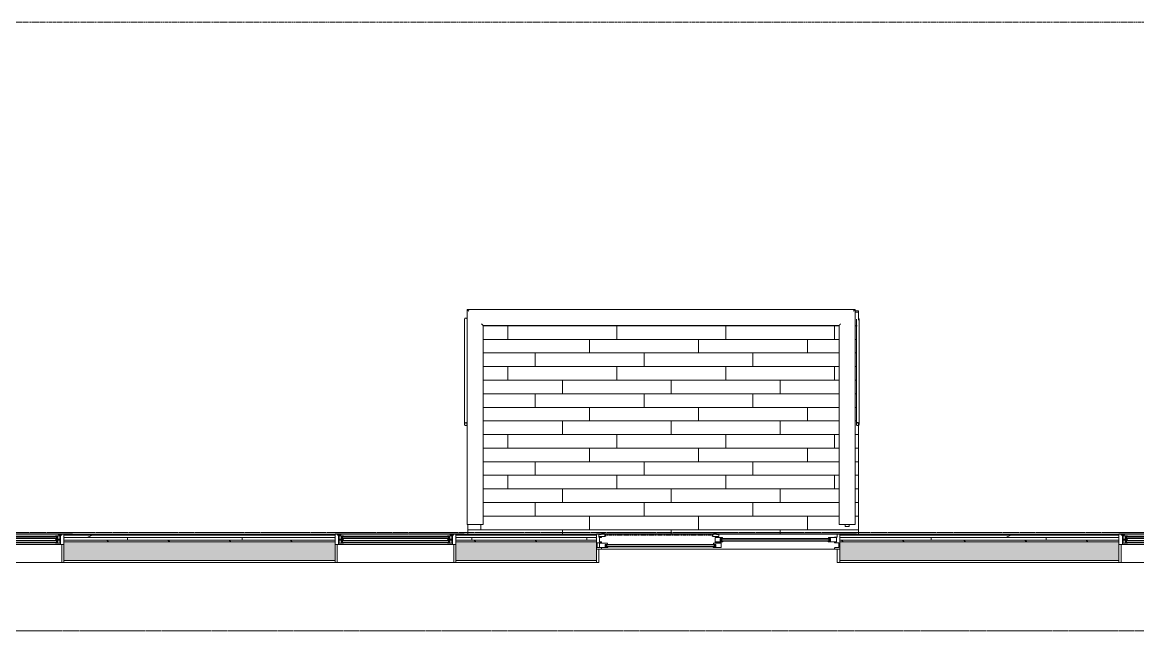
# Model space of a CAD drawing. Header units: metres. Extents: x -104 to 1975, y 9767 to 12269.
# Drawn here: x 1424.7 to 1752.5, y 12089.7 to 12268.7 of the extents above; entities that cross this region are included whole.
import ezdxf

# ---------------------------------------------------------------- set-up
doc = ezdxf.new("R2010")
doc.units = ezdxf.units.M
for name, pattern in [('Dash', [0.25, 0.125, -0.125]), ('Dash 1_16_', [0.125, 0.0625, -0.0625]), ('Double Dash 3_8_', [1, 0.375, -0.125, 0.125, -0.125, 0.125, -0.125])]:
    doc.linetypes.add(name, pattern=pattern)
for name, color, linetype, lineweight in [('0-2', 7, 'Continuous', 9), ('0-3', 10, 'Double Dash 3_8_', 15), ('A-DETL-GENF', 92, 'Continuous', 9), ('A-DETL-GENF-1', 7, 'Continuous', 9), ('A-DETL-GENF-HDLN-1', 7, 'Dash', 9), ('A-DETL-GENF-HDLN-2', 1, 'Continuous', 9), ('A-DOOR', 31, 'Continuous', 9), ('A-DOOR-1', 7, 'Continuous', 9), ('A-DOOR-FRAM-1', 7, 'Continuous', 9), ('A-FLOR-1', 7, 'Continuous', 9), ('A-FLOR-HRAL-1', 7, 'Continuous', 9), ('A-FLOR-PATT-1', 252, 'Continuous', 9), ('A-GLAZ', 151, 'Continuous', 9), ('A-GLAZ-1', 7, 'Continuous', 9), ('A-WALL-1', 7, 'Continuous', 9), ('A-WALL-PATT-1', 8, 'Continuous', 9), ('A-WALL-PATT-2', 253, 'Continuous', 9), ('C-PROP-LINE-1', 10, 'Double Dash 3_8_', 15), ('C-PROP-LINE-2', 10, 'Dash 1_16_', 15), ('S-BEAM-1', 7, 'Continuous', 9)]:
    doc.layers.add(name, color=color, linetype=linetype, lineweight=lineweight)

# ---------------------------------------------------------------- blocks, each defined once
blk = doc.blocks.new('Door-Sliding-Marvin-2_Panel_Patio_Door-Essential - MARVIN ESSENTIAL SLIDING - 6_-0_X6_-10_ - 2ND FLOOR-3344872-KEY PLAN - 2ND FLOOR')
at = {"layer": 'A-DETL-GENF'}
for p, q in [((-35.75, 4.19), (-35.06, 4.19)), ((-35.75, 0.22), (-35.75, 4.19)), ((-35.06, 4.19), (-35.06, 0.22)), ((35.06, 4.19), (35.75, 4.19)), ((35.06, 0.22), (35.06, 4.19)), ((35.75, 4.19), (35.75, 0.22)), ((-35.06, 0.22), (-35.75, 0.22)), ((-35.75, 0.19), (-34.25, 0.19)), ((-35.75, -4.28), (-35.75, 0.19)), ((-34.25, 0.19), (-34.25, -0.1)), ((35.75, 0.22), (35.06, 0.22)), ((-37.25, -3.19), (-37.25, -3.23)), ((-35.91, -3.19), (-37.25, -3.19)), ((-35.75, -3.23), (-37.25, -3.23)), ((-35.75, -3.08), (-35.91, -3.08)), ((-35.91, -3.19), (-35.91, -3.08)), ((-35.5, -0.25), (-34.39, -0.25)), ((-35.5, -1.62), (-35.5, -0.25)), ((-35.5, -1.62), (-34.25, -1.62)), ((-32.41, -1.94), (-34.81, -1.94)), ((-34.81, -1.94), (-34.81, -3.19)), ((-34.81, -3.19), (-32.46, -3.19)), ((-34.39, -0.25), (-34.25, -0.1)), ((-34.25, -1.62), (-34.25, -1.94)), ((-34.25, -3.19), (-34.25, -3.31)), ((-33.09, -2.12), (-32.34, -2.12)), ((-33.09, -2.88), (-33.09, -2.12)), ((-32.38, -2.88), (-33.09, -2.88)), ((-32.98, -2.27), (-32.98, -2.12)), ((-32.98, -2.72), (-32.98, -2.88)), ((-32.46, -3.19), (-32.38, -2.88)), ((-32.34, -2), (-32.41, -1.94)), ((-32.34, -2.12), (-32.34, -2)), ((-35, -4.28), (-35.75, -4.28)), ((-34.25, -3.31), (-35, -3.31)), ((-35, -3.31), (-35, -4.28))]:
    blk.add_line(p, q, dxfattribs=at)
at = {"layer": 'A-DETL-GENF-1'}
for p, q in [((-32.87, -2.72), (-32.87, -2.27)), ((-32.61, -2.72), (-32.61, -2.27))]:
    blk.add_line(p, q, dxfattribs=at)
at = {"layer": 'A-DETL-GENF-HDLN-1'}
blk.add_line((1.75, -3.94), (33.01, -3.94), dxfattribs=at)
at = {"layer": 'A-DETL-GENF-HDLN-2'}
for p, q in [((35.75, 0.19), (34.25, 0.19)), ((34.25, 0.19), (34.25, -0.1)), ((35.75, -4.28), (35.75, 0.19)), ((-32.87, -2.72), (-32.87, -2.27)), ((-32.61, -2.72), (-32.61, -2.27)), ((-1.41, -2), (-1.34, -1.94)), ((-1.41, -2.12), (-1.41, -2)), ((-0.66, -2.12), (-1.41, -2.12)), ((-1.29, -3.19), (-1.38, -2.88)), ((-1.38, -2.88), (-0.66, -2.88)), ((-1.34, -1.94), (0.88, -1.94)), ((0.88, -3.19), (-1.29, -3.19)), ((-1.14, -2.72), (-1.14, -2.27)), ((1.34, -0.25), (-0.88, -0.25)), ((-0.88, -0.25), (-0.88, -1.72)), ((-0.88, -1.5), (1.29, -1.5)), ((0.24, -1.82), (-0.88, -1.72)), ((-0.88, -2.72), (-0.88, -2.27)), ((-0.77, -2.27), (-0.77, -2.12)), ((-0.77, -2.72), (-0.77, -2.88)), ((-0.66, -2.88), (-0.66, -2.12)), ((-0.24, -1.58), (-0.43, -1.58)), ((-0.43, -1.58), (-0.43, -1.68)), ((-0.43, -1.68), (0.43, -1.76)), ((-0.24, -1.51), (-0.24, -1.58)), ((-0.24, -1.62), (-0.24, -1.7)), ((-0.24, -1.62), (0.88, -1.72)), ((0.24, -1.82), (0.24, -1.74)), ((0.24, -1.86), (0.43, -1.86)), ((0.24, -1.93), (0.24, -1.86)), ((0.43, -1.86), (0.43, -1.76)), ((0.66, -1.19), (0.66, -0.44)), ((0.66, -0.44), (1.41, -0.44)), ((1.38, -1.19), (0.66, -1.19)), ((0.77, -0.58), (0.77, -0.44)), ((0.77, -1.04), (0.77, -1.19)), ((0.88, -1.04), (0.88, -0.58)), ((0.88, -1.72), (0.88, -3.19)), ((1.14, -1.04), (1.14, -0.58)), ((1.29, -1.5), (1.38, -1.19)), ((1.41, -0.31), (1.34, -0.25)), ((1.41, -0.44), (1.41, -0.31)), ((32.41, -0.31), (32.47, -0.25)), ((32.41, -0.44), (32.41, -0.31)), ((33.16, -0.44), (32.41, -0.44)), ((32.52, -1.5), (32.44, -1.19)), ((32.44, -1.19), (33.16, -1.19)), ((32.47, -0.25), (34.84, -0.25)), ((34.84, -1.5), (32.52, -1.5)), ((32.68, -1.04), (32.68, -0.58)), ((32.93, -1.04), (32.93, -0.58)), ((33.04, -0.58), (33.04, -0.44)), ((33.04, -1.04), (33.04, -1.19)), ((33.16, -1.19), (33.16, -0.44)), ((34.39, -0.25), (34.25, -0.1)), ((35.5, -1.62), (34.25, -1.62)), ((34.25, -1.62), (34.25, -1.94)), ((34.81, -1.94), (34.25, -1.94)), ((34.81, -3.19), (34.25, -3.19)), ((34.25, -3.19), (34.25, -3.31)), ((35.5, -0.25), (34.39, -0.25)), ((34.81, -1.94), (34.81, -3.19)), ((34.84, -0.25), (34.84, -1.5)), ((35.5, -1.62), (35.5, -0.25)), ((35.75, -3.08), (35.91, -3.08)), ((35.75, -3.23), (37.25, -3.23)), ((35.91, -3.19), (35.91, -3.08)), ((35.91, -3.19), (37.25, -3.19)), ((37.25, -3.19), (37.25, -3.23)), ((-0.24, -4.05), (-0.24, -3.53)), ((-0.24, -3.53), (1.51, -3.53)), ((0.34, -4.05), (-0.24, -4.05)), ((0.6, -4.36), (0.34, -4.05)), ((1.35, -4.36), (0.6, -4.36)), ((1.35, -4.05), (1.51, -4.05)), ((1.35, -4.05), (1.35, -4.36)), ((1.51, -3.53), (1.51, -3.65)), ((1.51, -3.65), (1.75, -3.65)), ((1.51, -3.69), (1.51, -4.05)), ((1.71, -3.69), (1.51, -3.69)), ((1.64, -3.83), (1.64, -3.94)), ((1.64, -3.83), (1.71, -3.83)), ((1.75, -3.94), (1.64, -3.94)), ((1.71, -3.83), (1.71, -3.69)), ((1.75, -3.65), (1.75, -3.94)), ((33.25, -3.65), (33.01, -3.65)), ((33.01, -3.65), (33.01, -3.94)), ((33.01, -3.94), (33.12, -3.94)), ((33.05, -3.69), (33.25, -3.69)), ((33.05, -3.83), (33.05, -3.69)), ((33.12, -3.83), (33.05, -3.83)), ((33.12, -3.83), (33.12, -3.94)), ((33.25, -3.53), (33.25, -3.65)), ((35, -3.53), (33.25, -3.53)), ((33.25, -3.69), (33.25, -4.05)), ((33.41, -4.05), (33.25, -4.05)), ((33.41, -4.05), (33.41, -4.36)), ((33.41, -4.36), (34.16, -4.36)), ((34.16, -4.36), (34.42, -4.05)), ((34.25, -3.31), (35, -3.31)), ((34.42, -4.05), (35, -4.05)), ((35, -3.31), (35, -4.28)), ((35, -4.28), (35.75, -4.28))]:
    blk.add_line(p, q, dxfattribs=at)
at = {"layer": 'A-DOOR'}
for p, q in [((-32.98, -2.12), (-0.77, -2.12)), ((-32.98, -2.27), (-0.77, -2.27)), ((-32.98, -2.72), (-0.77, -2.72)), ((-32.98, -2.88), (-0.77, -2.88)), ((0.77, -0.44), (33.04, -0.44)), ((0.77, -0.58), (33.04, -0.58)), ((0.77, -1.04), (33.04, -1.04)), ((0.77, -1.19), (33.04, -1.19))]:
    blk.add_line(p, q, dxfattribs=at)
at = {"layer": 'A-DOOR-1'}
for p, q in [((-40.68, -4.19), (35.75, -4.19)), ((-40.68, -4.19), (-40.68, -4.25)), ((35.75, -4.25), (-40.68, -4.25)), ((35.75, -4.19), (35.75, -4.25))]:
    blk.add_line(p, q, dxfattribs=at)
at = {"layer": 'A-DOOR-FRAM-1'}
for p, q in [((-35.75, 0.19), (35.75, 0.19)), ((-35.75, -4.28), (-35.75, 0.19)), ((35.75, 0.19), (35.75, -4.28)), ((35.75, -4.28), (-35.75, -4.28))]:
    blk.add_line(p, q, dxfattribs=at)
blk = doc.blocks.new('Window-Double_Hung-Marvin-Essential - ESDH3066 - 2nd Floor-3357214-KEY PLAN - 2ND FLOOR')
at = {"layer": 'A-DETL-GENF-HDLN-1'}
blk.add_line((16.1, 4.22), (-16.5, 4.22), dxfattribs=at)
at = {"layer": 'A-DETL-GENF-HDLN-2'}
for p, q in [((-17.75, 4.28), (-17.16, 4.28)), ((-17.75, 4.28), (-17.75, 1.19)), ((-17.08, 3.87), (-17.16, 4.28)), ((-17.08, 3.87), (-16.19, 3.87)), ((-16.85, 4.25), (-16.85, 3.87)), ((-16.3, 4.25), (-16.85, 4.25)), ((-16.38, 3.77), (-16.72, 3.77)), ((-16.72, 3.77), (-16.72, 1.19)), ((-15.34, 3.69), (-16.56, 3.69)), ((-16.56, 2.75), (-16.56, 3.69)), ((-16.38, 3.87), (-16.38, 3.77)), ((-16.3, 4.01), (-16.3, 4.25)), ((-16.18, 4.01), (-16.3, 4.01)), ((-16.19, 3.97), (-16.1, 3.97)), ((-16.19, 3.87), (-16.19, 3.97)), ((-16.18, 4.22), (-16.1, 4.22)), ((-16.18, 4.22), (-16.18, 4.01)), ((-16.1, 3.97), (-16.1, 4.22)), ((-15.94, 2.87), (-15.94, 3.59)), ((-15.94, 3.59), (-15.28, 3.59)), ((-15.84, 2.88), (-15.84, 3.57)), ((-15.54, 3.01), (-15.54, 3.45)), ((-15.34, 3.69), (-15.28, 3.63)), ((-15.28, 3.59), (-15.28, 3.63)), ((15.34, 3.69), (15.28, 3.63)), ((15.28, 3.59), (15.28, 3.63)), ((15.94, 3.59), (15.28, 3.59)), ((15.34, 3.69), (16.56, 3.69)), ((15.54, 3.01), (15.54, 3.45)), ((15.84, 2.88), (15.84, 3.57)), ((15.94, 2.87), (15.94, 3.59)), ((16.18, 4.22), (16.1, 4.22)), ((16.1, 3.97), (16.1, 4.22)), ((16.19, 3.97), (16.1, 3.97)), ((16.18, 4.22), (16.18, 4.01)), ((16.18, 4.01), (16.3, 4.01)), ((16.19, 3.87), (16.19, 3.97)), ((17.08, 3.87), (16.19, 3.87)), ((16.3, 4.01), (16.3, 4.25)), ((16.3, 4.25), (16.85, 4.25)), ((16.38, 3.87), (16.38, 3.77)), ((16.38, 3.77), (16.72, 3.77)), ((16.56, 2.75), (16.56, 3.69)), ((16.72, 3.77), (16.72, 1.19)), ((16.85, 4.25), (16.85, 3.87)), ((17.08, 3.87), (17.16, 4.28)), ((17.75, 4.28), (17.16, 4.28)), ((17.75, 4.28), (17.75, 1.19)), ((-19.25, 3.23), (-19.25, 3.19)), ((-17.75, 3.23), (-19.25, 3.23)), ((-19.25, 3.19), (-17.9, 3.19)), ((-17.9, 3.19), (-17.9, 3.08)), ((-17.9, 3.08), (-17.75, 3.08)), ((-16.72, 1.19), (-17.75, 1.19)), ((-17.12, 1.16), (-17.12, -4.19)), ((-16.56, 2.75), (-15.34, 2.75)), ((-15.34, 2.47), (-16.56, 2.47)), ((-16.56, 1.53), (-16.56, 2.47)), ((-16.56, 1.53), (-15.34, 1.53)), ((-15.28, 2.87), (-15.94, 2.87)), ((-15.94, 1.65), (-15.94, 2.37)), ((-15.94, 2.37), (-15.28, 2.37)), ((-15.28, 1.65), (-15.94, 1.65)), ((-15.84, 1.66), (-15.84, 2.35)), ((-15.54, 1.79), (-15.54, 2.23)), ((-15.34, 2.75), (-15.28, 2.81)), ((-15.34, 2.47), (-15.28, 2.41)), ((-15.34, 1.53), (-15.28, 1.59)), ((-15.28, 2.81), (-15.28, 2.87)), ((-15.28, 2.37), (-15.28, 2.41)), ((-15.28, 1.59), (-15.28, 1.65)), ((15.28, 2.81), (15.28, 2.87)), ((15.28, 2.87), (15.94, 2.87)), ((15.34, 2.75), (15.28, 2.81)), ((15.34, 2.47), (15.28, 2.41)), ((15.28, 2.37), (15.28, 2.41)), ((15.94, 2.37), (15.28, 2.37)), ((15.28, 1.59), (15.28, 1.65)), ((15.28, 1.65), (15.94, 1.65)), ((15.34, 1.53), (15.28, 1.59)), ((16.56, 2.75), (15.34, 2.75)), ((15.34, 2.47), (16.56, 2.47)), ((16.56, 1.53), (15.34, 1.53)), ((15.54, 1.79), (15.54, 2.23)), ((15.84, 1.66), (15.84, 2.35)), ((15.94, 1.65), (15.94, 2.37)), ((16.56, 1.53), (16.56, 2.47)), ((16.72, 1.19), (17.75, 1.19)), ((17.12, -4.19), (17.12, 1.16)), ((17.75, 3.23), (19.25, 3.23)), ((17.9, 3.08), (17.75, 3.08)), ((17.9, 3.19), (17.9, 3.08)), ((19.25, 3.19), (17.9, 3.19)), ((19.25, 3.23), (19.25, 3.19)), ((-17.12, -4.19), (-17.75, -4.19)), ((17.12, -4.19), (17.75, -4.19))]:
    blk.add_line(p, q, dxfattribs=at)
at = {"layer": 'A-GLAZ'}
for p, q in [((15.84, 3.57), (-15.84, 3.57)), ((15.84, 3.45), (-15.84, 3.45)), ((15.84, 3.01), (-15.84, 3.01)), ((15.84, 2.88), (-15.84, 2.88)), ((15.84, 2.35), (-15.84, 2.35)), ((15.84, 2.23), (-15.84, 2.23)), ((15.84, 1.79), (-15.84, 1.79)), ((15.84, 1.66), (-15.84, 1.66))]:
    blk.add_line(p, q, dxfattribs=at)
at = {"layer": 'A-GLAZ-1'}
for p, q in [((17.75, 4.28), (-17.75, 4.28)), ((-17.75, 4.28), (-17.75, 1.19)), ((17.75, 1.19), (17.75, 4.28)), ((20.21, 4.25), (17.75, 4.25)), ((17.75, 4.19), (20.21, 4.19)), ((20.21, 4.19), (20.21, 4.25)), ((-17.75, 1.19), (17.75, 1.19)), ((-17.75, 1.16), (-17.75, -4.19)), ((17.75, -4.19), (17.75, 1.16)), ((-17.75, -4.19), (17.75, -4.19))]:
    blk.add_line(p, q, dxfattribs=at)
blk = doc.blocks.new('Window-Double_Hung-Marvin-Essential - ESDH3066 - 2nd Floor-V2-KEY PLAN - 2ND FLOOR')
at = {"layer": 'A-DETL-GENF-HDLN-1'}
blk.add_line((16.1, 4.22), (-16.5, 4.22), dxfattribs=at)
at = {"layer": 'A-DETL-GENF-HDLN-2'}
for p, q in [((-17.75, 4.28), (-17.16, 4.28)), ((-17.75, 4.28), (-17.75, 1.19)), ((-17.08, 3.87), (-17.16, 4.28)), ((-17.08, 3.87), (-16.19, 3.87)), ((-16.85, 4.25), (-16.85, 3.87)), ((-16.3, 4.25), (-16.85, 4.25)), ((-16.38, 3.77), (-16.72, 3.77)), ((-16.72, 3.77), (-16.72, 1.19)), ((-15.34, 3.69), (-16.56, 3.69)), ((-16.56, 2.75), (-16.56, 3.69)), ((-16.38, 3.87), (-16.38, 3.77)), ((-16.3, 4.01), (-16.3, 4.25)), ((-16.18, 4.01), (-16.3, 4.01)), ((-16.19, 3.97), (-16.1, 3.97)), ((-16.19, 3.87), (-16.19, 3.97)), ((-16.18, 4.22), (-16.1, 4.22)), ((-16.18, 4.22), (-16.18, 4.01)), ((-16.1, 3.97), (-16.1, 4.22)), ((-15.94, 2.87), (-15.94, 3.59)), ((-15.94, 3.59), (-15.28, 3.59)), ((-15.84, 2.88), (-15.84, 3.57)), ((-15.54, 3.01), (-15.54, 3.45)), ((-15.34, 3.69), (-15.28, 3.63)), ((-15.28, 3.59), (-15.28, 3.63)), ((15.34, 3.69), (15.28, 3.63)), ((15.28, 3.59), (15.28, 3.63)), ((15.94, 3.59), (15.28, 3.59)), ((15.34, 3.69), (16.56, 3.69)), ((15.54, 3.01), (15.54, 3.45)), ((15.84, 2.88), (15.84, 3.57)), ((15.94, 2.87), (15.94, 3.59)), ((16.18, 4.22), (16.1, 4.22)), ((16.1, 3.97), (16.1, 4.22)), ((16.19, 3.97), (16.1, 3.97)), ((16.18, 4.22), (16.18, 4.01)), ((16.18, 4.01), (16.3, 4.01)), ((16.19, 3.87), (16.19, 3.97)), ((17.08, 3.87), (16.19, 3.87)), ((16.3, 4.01), (16.3, 4.25)), ((16.3, 4.25), (16.85, 4.25)), ((16.38, 3.87), (16.38, 3.77)), ((16.38, 3.77), (16.72, 3.77)), ((16.56, 2.75), (16.56, 3.69)), ((16.72, 3.77), (16.72, 1.19)), ((16.85, 4.25), (16.85, 3.87)), ((17.08, 3.87), (17.16, 4.28)), ((17.75, 4.28), (17.16, 4.28)), ((17.75, 4.28), (17.75, 1.19)), ((-19.25, 3.23), (-19.25, 3.19)), ((-17.75, 3.23), (-19.25, 3.23)), ((-19.25, 3.19), (-17.9, 3.19)), ((-17.9, 3.19), (-17.9, 3.08)), ((-17.9, 3.08), (-17.75, 3.08)), ((-16.72, 1.19), (-17.75, 1.19)), ((-17.12, 1.16), (-17.12, -4.19)), ((-16.56, 2.75), (-15.34, 2.75)), ((-15.34, 2.47), (-16.56, 2.47)), ((-16.56, 1.53), (-16.56, 2.47)), ((-16.56, 1.53), (-15.34, 1.53)), ((-15.28, 2.87), (-15.94, 2.87)), ((-15.94, 1.65), (-15.94, 2.37)), ((-15.94, 2.37), (-15.28, 2.37)), ((-15.28, 1.65), (-15.94, 1.65)), ((-15.84, 1.66), (-15.84, 2.35)), ((-15.54, 1.79), (-15.54, 2.23)), ((-15.34, 2.75), (-15.28, 2.81)), ((-15.34, 2.47), (-15.28, 2.41)), ((-15.34, 1.53), (-15.28, 1.59)), ((-15.28, 2.81), (-15.28, 2.87)), ((-15.28, 2.37), (-15.28, 2.41)), ((-15.28, 1.59), (-15.28, 1.65)), ((15.28, 2.81), (15.28, 2.87)), ((15.28, 2.87), (15.94, 2.87)), ((15.34, 2.75), (15.28, 2.81)), ((15.34, 2.47), (15.28, 2.41)), ((15.28, 2.37), (15.28, 2.41)), ((15.94, 2.37), (15.28, 2.37)), ((15.28, 1.59), (15.28, 1.65)), ((15.28, 1.65), (15.94, 1.65)), ((15.34, 1.53), (15.28, 1.59)), ((16.56, 2.75), (15.34, 2.75)), ((15.34, 2.47), (16.56, 2.47)), ((16.56, 1.53), (15.34, 1.53)), ((15.54, 1.79), (15.54, 2.23)), ((15.84, 1.66), (15.84, 2.35)), ((15.94, 1.65), (15.94, 2.37)), ((16.56, 1.53), (16.56, 2.47)), ((16.72, 1.19), (17.75, 1.19)), ((17.12, -4.19), (17.12, 1.16)), ((17.75, 3.23), (19.25, 3.23)), ((17.9, 3.08), (17.75, 3.08)), ((17.9, 3.19), (17.9, 3.08)), ((19.25, 3.19), (17.9, 3.19)), ((19.25, 3.23), (19.25, 3.19)), ((-17.12, -4.19), (-17.75, -4.19)), ((17.12, -4.19), (17.75, -4.19))]:
    blk.add_line(p, q, dxfattribs=at)
at = {"layer": 'A-GLAZ'}
for p, q in [((15.84, 3.57), (-15.84, 3.57)), ((15.84, 3.45), (-15.84, 3.45)), ((15.84, 3.01), (-15.84, 3.01)), ((15.84, 2.88), (-15.84, 2.88)), ((15.84, 2.35), (-15.84, 2.35)), ((15.84, 2.23), (-15.84, 2.23)), ((15.84, 1.79), (-15.84, 1.79)), ((15.84, 1.66), (-15.84, 1.66))]:
    blk.add_line(p, q, dxfattribs=at)
at = {"layer": 'A-GLAZ-1'}
for p, q in [((17.75, 4.28), (-17.75, 4.28)), ((-17.75, 4.28), (-17.75, 1.19)), ((17.75, 1.19), (17.75, 4.28)), ((20.21, 4.25), (17.75, 4.25)), ((17.75, 4.19), (20.21, 4.19)), ((20.21, 4.19), (20.21, 4.25)), ((-17.75, 1.19), (17.75, 1.19)), ((-17.75, 1.16), (-17.75, -4.19)), ((17.75, -4.19), (17.75, 1.16)), ((-17.75, -4.19), (17.75, -4.19))]:
    blk.add_line(p, q, dxfattribs=at)
blk = doc.blocks.new('Railing - Baluster_01-2700443-KEY PLAN - 2ND FLOOR')
at = {"layer": 'A-FLOR-HRAL-1'}
for p, q in [((-0.59, 1.18), (0.59, 1.18)), ((-0.59, 0.59), (-0.59, 1.18)), ((0.59, 1.18), (0.59, 0.59))]:
    blk.add_line(p, q, dxfattribs=at)
blk = doc.blocks.new('Railing - Railing-3286693-KEY PLAN - 2ND FLOOR')
at = {"layer": 'A-FLOR-HRAL-1'}
for p, q in [((-2216.09, 12184.2), (-2330.14, 12184.2)), ((-2330.14, 12184.2), (-2330.14, 12154.79)), ((-2216.09, 12120.95), (-2216.09, 12184.2)), ((-2325.41, 12179.48), (-2220.81, 12179.48)), ((-2325.41, 12120.95), (-2325.41, 12179.48)), ((-2220.81, 12179.48), (-2220.81, 12120.95)), ((-2330.14, 12150.46), (-2330.14, 12120.95)), ((-2329.66, 12120.95), (-2330.14, 12120.95)), ((-2325.88, 12120.95), (-2329.66, 12120.95)), ((-2325.41, 12120.95), (-2325.88, 12120.95)), ((-2220.34, 12120.95), (-2220.81, 12120.95)), ((-2216.56, 12120.95), (-2220.34, 12120.95)), ((-2216.09, 12120.95), (-2216.56, 12120.95))]:
    blk.add_line(p, q, dxfattribs=at)
for points, knots in [([(-2330.14, 12184.2), (-2330.14, 12184.2), (-2330.13, 12184.19), (-2330.1, 12184.17), (-2330.07, 12184.14), (-2330.05, 12184.11), (-2330.02, 12184.08), (-2329.99, 12184.06), (-2329.95, 12184.02), (-2329.91, 12183.97), (-2329.87, 12183.94), (-2329.83, 12183.9), (-2329.77, 12183.83), (-2329.71, 12183.77), (-2329.66, 12183.73)], [0, 0, 0, 0, 0.166667, 0.25, 0.333333, 0.416667, 0.458333, 0.5, 0.583333, 0.666667, 0.708333, 0.75, 0.833333, 1, 1, 1, 1]), ([(-2216.09, 12184.2), (-2216.09, 12184.2), (-2216.09, 12184.19), (-2216.12, 12184.17), (-2216.15, 12184.14), (-2216.18, 12184.11), (-2216.2, 12184.08), (-2216.23, 12184.06), (-2216.27, 12184.02), (-2216.31, 12183.97), (-2216.35, 12183.94), (-2216.39, 12183.9), (-2216.46, 12183.83), (-2216.52, 12183.77), (-2216.56, 12183.73)], [0, 0, 0, 0, 0.166667, 0.25, 0.333333, 0.416667, 0.458333, 0.5, 0.583333, 0.666667, 0.708333, 0.75, 0.833333, 1, 1, 1, 1]), ([(-2325.88, 12179.95), (-2325.84, 12179.91), (-2325.78, 12179.85), (-2325.7, 12179.77), (-2325.66, 12179.72), (-2325.62, 12179.69), (-2325.59, 12179.65), (-2325.56, 12179.62), (-2325.53, 12179.59), (-2325.5, 12179.57), (-2325.47, 12179.54), (-2325.45, 12179.51), (-2325.42, 12179.49), (-2325.41, 12179.48), (-2325.41, 12179.48)], [0, 0, 0, 0, 0.166667, 0.25, 0.333333, 0.375, 0.416667, 0.5, 0.541667, 0.583333, 0.666667, 0.75, 0.833333, 1, 1, 1, 1]), ([(-2220.34, 12179.95), (-2220.38, 12179.91), (-2220.44, 12179.85), (-2220.52, 12179.77), (-2220.57, 12179.72), (-2220.6, 12179.69), (-2220.63, 12179.65), (-2220.67, 12179.62), (-2220.69, 12179.59), (-2220.72, 12179.57), (-2220.75, 12179.54), (-2220.78, 12179.51), (-2220.8, 12179.49), (-2220.81, 12179.48), (-2220.81, 12179.48)], [0, 0, 0, 0, 0.166667, 0.25, 0.333333, 0.375, 0.416667, 0.5, 0.541667, 0.583333, 0.666667, 0.75, 0.833333, 1, 1, 1, 1])]:
    blk.add_open_spline(points, degree=3, knots=knots, dxfattribs=at)
at = {"rotation": 180}
blk.add_blockref('Railing - Baluster_01-2700443-KEY PLAN - 2ND FLOOR', (-2218.45, 12121.54), dxfattribs=at)
blk = doc.blocks.new('Walls 2 - Walls 1-3286638-KEY PLAN - 2ND FLOOR')
at = {"layer": 'S-BEAM-1'}
for p, q in [((-2215.69, 12181.35), (-2215.69, 12150.46)), ((-2214.94, 12150.46), (-2214.94, 12181.35))]:
    blk.add_line(p, q, dxfattribs=at)
at = {"layer": 'S-BEAM-1', "flags": 128}
for points in [[(-2214.94, 12150.46), (-2214.95, 12150.56), (-2214.98, 12150.66), (-2215.03, 12150.75), (-2215.1, 12150.82), (-2215.18, 12150.87), (-2215.27, 12150.9), (-2215.36, 12150.9), (-2215.44, 12150.87), (-2215.52, 12150.82), (-2215.59, 12150.75), (-2215.64, 12150.66), (-2215.68, 12150.56), (-2215.69, 12150.46)], [(-2215.69, 12150.46), (-2215.68, 12150.35), (-2215.64, 12150.25), (-2215.59, 12150.17), (-2215.52, 12150.1), (-2215.44, 12150.05), (-2215.36, 12150.02), (-2215.27, 12150.02), (-2215.18, 12150.05), (-2215.1, 12150.1), (-2215.03, 12150.17), (-2214.98, 12150.25), (-2214.95, 12150.35), (-2214.94, 12150.46)]]:
    blk.add_lwpolyline(points, dxfattribs=at)
at = {"layer": 'S-BEAM-1'}
blk.add_ellipse((-2215.31, 12181.35), major_axis=(0.375, 0), ratio=0.850805, start_param=0, end_param=1.047198, dxfattribs=at)
blk = doc.blocks.new('Walls 11 - Walls 1-3286647-KEY PLAN - 2ND FLOOR')
at = {"layer": 'S-BEAM-1'}
for p, q in [((-2330.89, 12181.35), (-2330.89, 12150.46)), ((-2330.14, 12150.46), (-2330.14, 12155.79))]:
    blk.add_line(p, q, dxfattribs=at)
at = {"layer": 'S-BEAM-1', "flags": 128}
for points in [[(-2330.14, 12150.46), (-2330.15, 12150.56), (-2330.18, 12150.66), (-2330.23, 12150.75), (-2330.3, 12150.82), (-2330.38, 12150.87), (-2330.47, 12150.9), (-2330.56, 12150.9), (-2330.64, 12150.87), (-2330.72, 12150.82), (-2330.79, 12150.75), (-2330.84, 12150.66), (-2330.88, 12150.56), (-2330.89, 12150.46)], [(-2330.89, 12150.46), (-2330.88, 12150.35), (-2330.84, 12150.25), (-2330.79, 12150.17), (-2330.72, 12150.1), (-2330.64, 12150.05), (-2330.56, 12150.02), (-2330.47, 12150.02), (-2330.38, 12150.05), (-2330.3, 12150.1), (-2330.23, 12150.17), (-2330.18, 12150.25), (-2330.15, 12150.35), (-2330.14, 12150.46)]]:
    blk.add_lwpolyline(points, dxfattribs=at)
at = {"layer": 'S-BEAM-1'}
blk.add_ellipse((-2330.51, 12181.35), major_axis=(0.375, 0), ratio=0.850805, start_param=0, end_param=3.141593, dxfattribs=at)
blk = doc.blocks.new('Family - ___-1878357-KEY PLAN - 2ND FLOOR')
at = {"layer": 'C-PROP-LINE-1'}
blk.add_line((-3989.61, 12268.69), (-1910.75, 12268.69), dxfattribs=at)
blk = doc.blocks.new('Family - ___-2835860-KEY PLAN - 2ND FLOOR')
at = {"layer": 'C-PROP-LINE-2'}
blk.add_line((-2067.92, 12118.09), (-2522.54, 12118.09), dxfattribs=at)
blk = doc.blocks.new('Family - ___-2835903-KEY PLAN - 2ND FLOOR')
at = {"layer": 'C-PROP-LINE-2'}
blk.add_line((-2096.82, 12089.69), (-3831.82, 12089.69), dxfattribs=at)
blk = doc.blocks.new('Family - ___-2835932-KEY PLAN - 2ND FLOOR')
at = {"layer": 'C-PROP-LINE-2'}
blk.add_line((-2067.92, 12118.59), (-3860.72, 12118.59), dxfattribs=at)

msp = doc.modelspace()

# ---------------------------------------------------------------- hatches: boundary and pattern name
at = {"layer": 'A-FLOR-PATT-1'}
h = msp.add_hatch(dxfattribs=at)
h.set_pattern_fill('FP_11', color=256, style=0, pattern_type=2)
h.set_pattern_definition([(180, (1039.4278, 11223.402), (-5e-16, -4), []), (270, (1039.428, 11223.402), (8, -8), [4, -28]), (270, (1023.428, 11219.402), (8, -8), [4, -28])])
h.paths.add_polyline_path([(1559.8, 12118.09), (1670.44, 12118.18), (1670.3, 12150.9), (1669.97, 12150.75), (1669.88, 12150.46), (1670.04, 12181.08), (1670.35, 12181.15), (1670.44, 12181.29), (1670.44, 12183.84), (1669.48, 12183.73), (1669.34, 12120.95), (1667.71, 12120.95), (1667.59, 12120.36), (1666.52, 12120.36), (1666.52, 12120.95), (1664.75, 12120.95), (1664.75, 12179.48), (1560.15, 12179.48), (1560.01, 12120.95), (1555.62, 12120.95), (1555.78, 12118.09), (1559.68, 12118.09)], flags=0)
at = {"layer": 'A-WALL-PATT-1'}
h = msp.add_hatch(dxfattribs=at)
h.set_pattern_fill('FP_2', color=256, style=0, pattern_type=2)
h.set_pattern_definition([(216.87, (3921.564, 90), (269.999678, 180.000482), [45, -405]), (206.565, (3975.564, 63), (-90.00047, -89.99987), [100.623, -100.623]), (198.435, (3975.564, 18), (-179.999294, -90.00048), [56.921, -227.684])])
h.paths.add_polyline_path([(1501.99, 12117.09), (1516.63, 12117.09), (1516.63, 12117.84), (1436.93, 12117.84), (1436.93, 12117.09)], flags=0)
h.paths.add_polyline_path([(1809.39, 12117.09), (1816.89, 12117.09), (1816.89, 12117.84), (1782.53, 12117.84), (1782.53, 12117.09), (1805.95, 12117.09)], flags=0)
h.paths.add_polyline_path([(1704.63, 12117.09), (1747.03, 12117.09), (1747.03, 12117.84), (1664.93, 12117.84), (1664.93, 12117.09), (1670.85, 12117.09)], flags=0)
h.paths.add_polyline_path([(827.89, 12117.09), (827.89, 12117.84), (788.4, 12117.84), (788.4, 12117.09), (826.52, 12117.09)], flags=0)
h.paths.add_polyline_path([(1062.93, 12117.09), (1132.63, 12117.09), (1132.63, 12117.84), (1057.2, 12117.84), (1057.2, 12117.09)], flags=0)
h.paths.add_polyline_path([(863.89, 12117.09), (863.89, 12117.84), (863.39, 12117.84), (863.39, 12117.09)], flags=0)
h.paths.add_polyline_path([(1593.43, 12117.09), (1593.43, 12117.84), (1552.13, 12117.84), (1552.13, 12117.09), (1569.53, 12117.09)], flags=0)
h.paths.add_polyline_path([(1173.57, 12117.09), (1245.95, 12117.09), (1245.95, 12117.84), (1168.13, 12117.84), (1168.13, 12117.09), (1171.82, 12117.09)], flags=0)
h.paths.add_polyline_path([(479.39, 12117.09), (479.89, 12117.09), (479.89, 12117.84), (479.39, 12117.84)], flags=0)
h.paths.add_polyline_path([(556.33, 12117.09), (599.95, 12117.09), (599.95, 12117.84), (515.39, 12117.84), (515.39, 12117.09)], flags=0)
h.paths.add_polyline_path([(899.39, 12117.09), (981.55, 12117.09), (981.55, 12117.84), (899.39, 12117.84)], flags=0)
h.paths.add_polyline_path([(1401.43, 12117.09), (1401.43, 12117.84), (1364.53, 12117.84), (1364.53, 12117.09), (1371.28, 12117.09)], flags=0)
h.paths.add_polyline_path([(682.24, 12117.09), (708.48, 12117.09), (708.42, 12117.84), (671.45, 12117.84), (671.45, 12117.09)], flags=0)
h.paths.add_polyline_path([(443.89, 12117.09), (443.89, 12117.84), (404.4, 12117.84), (404.4, 12117.09), (421.24, 12117.09)], flags=0)
h.paths.add_polyline_path([(362.88, 12117.09), (362.88, 12117.84), (325.85, 12117.84), (325.85, 12117.09), (353.69, 12117.09)], flags=0)
h.paths.add_polyline_path([(249.05, 12117.09), (290.35, 12117.09), (290.35, 12117.84), (249.05, 12117.84)], flags=0)
h.paths.add_polyline_path([(213.55, 12117.09), (213.55, 12117.84), (95.45, 12117.84), (95.45, 12117.09)], flags=0)
h.paths.add_polyline_path([(59.95, 12117.09), (59.95, 12117.84), (25.59, 12117.84), (25.59, 12117.09), (49.73, 12117.09)], flags=0)
h = msp.add_hatch(dxfattribs=at)
h.set_pattern_fill('FP_1', color=256, style=0, pattern_type=2)
h.set_pattern_definition([(0, (3885.564, 0), (115.2, 28.8), [4.752, -81.648, 4.752, -81.648, -460.8]), (0, (3885.564, 0), (115.2, 28.8), [-172.8, 4.752, -168.048, 4.752, -81.648, -201.6]), (0, (3885.564, 0), (115.2, 28.8), [-432, 4.752, -52.848, 4.752, -139.248]), (120, (3928.764, 14.4), (-82.54153, 85.366127), [4.752, -81.648, 4.752, -81.648, -460.8]), (120, (3928.764, 14.4), (-82.54153, 85.366127), [-172.8, 4.752, -168.048, 4.752, -81.648, -201.6]), (120, (3928.764, 14.4), (-82.54153, 85.366127), [-432, 4.752, -52.848, 4.752, -139.248]), (240, (3943.164, 72), (-32.65847, -114.166127), [4.752, -81.648, 4.752, -81.648, -460.8]), (240, (3943.164, 72), (-32.65847, -114.166127), [-172.8, 4.752, -168.048, 4.752, -81.648, -201.6]), (240, (3943.164, 72), (-32.65847, -114.166127), [-432, 4.752, -52.848, 4.752, -139.248])])
h.paths.add_polyline_path([(1808.77, 12109.71), (1809.39, 12109.71), (1809.39, 12110.34), (1782.53, 12110.34), (1782.53, 12109.71), (1805.95, 12109.71)], flags=0)
h.paths.add_polyline_path([(708.31, 12109.71), (712.44, 12109.71), (712.44, 12110.34), (671.45, 12110.34), (671.45, 12109.71), (691.42, 12109.71)], flags=0)
h.paths.add_polyline_path([(752.69, 12109.71), (756.57, 12109.71), (756.57, 12110.34), (752.69, 12110.19)], flags=0)
h.paths.add_polyline_path([(784.44, 12109.71), (827.89, 12109.71), (827.89, 12110.34), (784.44, 12110.34)], flags=0)
h.paths.add_polyline_path([(1231.8, 12109.71), (1239.2, 12109.71), (1239.2, 12110.34), (1168.13, 12110.34), (1168.13, 12109.71), (1186.48, 12109.71)], flags=0)
h.paths.add_polyline_path([(1704.63, 12109.71), (1747.03, 12109.71), (1747.03, 12110.34), (1664.93, 12110.34), (1664.93, 12109.71), (1670.85, 12109.71)], flags=0)
h.paths.add_polyline_path([(1371.28, 12109.71), (1401.43, 12109.71), (1401.43, 12110.34), (1371.28, 12110.34), (1371.28, 12109.83)], flags=0)
h.paths.add_polyline_path([(1591.3, 12109.71), (1593.43, 12109.71), (1593.43, 12110.34), (1552.13, 12110.34), (1552.13, 12109.71), (1588.48, 12109.71)], flags=0)
h.paths.add_polyline_path([(1025.67, 12109.71), (1025.67, 12110.34), (1017.05, 12110.34), (1017.05, 12109.71)], flags=0)
h.paths.add_polyline_path([(1053.54, 12109.71), (1132.63, 12109.71), (1132.63, 12110.34), (1053.54, 12110.34)], flags=0)
h.paths.add_polyline_path([(1436.93, 12109.71), (1516.63, 12109.71), (1516.63, 12110.34), (1436.93, 12110.34)], flags=0)
h.paths.add_polyline_path([(961.61, 12109.71), (981.55, 12109.71), (981.55, 12110.34), (954.48, 12110.34), (954.48, 12109.71)], flags=0)
h.paths.add_polyline_path([(863.89, 12109.71), (863.89, 12110.34), (863.39, 12110.34), (863.39, 12109.71)], flags=0)
h.paths.add_polyline_path([(556.33, 12109.71), (599.95, 12109.71), (599.95, 12110.34), (551.28, 12110.34), (551.28, 12109.71)], flags=0)
h.paths.add_polyline_path([(899.39, 12109.71), (945.6, 12109.71), (945.6, 12110.34), (899.39, 12110.34)], flags=0)
h.paths.add_polyline_path([(744.19, 12109.71), (744.19, 12110.34), (740.32, 12110.34), (740.32, 12109.71), (742.08, 12109.71)], flags=0)
h.paths.add_polyline_path([(353.69, 12109.71), (369.9, 12109.71), (369.9, 12110.34), (325.85, 12110.34), (325.85, 12109.71)], flags=0)
h.paths.add_polyline_path([(397.78, 12109.71), (443.89, 12109.71), (443.89, 12110.34), (397.78, 12110.34)], flags=0)
h.paths.add_polyline_path([(479.39, 12109.71), (479.89, 12109.71), (479.89, 12110.34), (479.39, 12110.34)], flags=0)
h.paths.add_polyline_path([(249.05, 12109.71), (290.35, 12109.71), (290.35, 12110.34), (249.05, 12110.34)], flags=0)
h.paths.add_polyline_path([(49.73, 12109.71), (59.95, 12109.71), (59.95, 12110.34), (33.09, 12110.34), (33.09, 12109.71), (33.72, 12109.71)], flags=0)
h.paths.add_polyline_path([(213.55, 12109.71), (213.55, 12110.34), (95.45, 12110.34), (95.45, 12109.71)], flags=0)
h.paths.add_polyline_path([(515.39, 12109.71), (542.4, 12109.71), (542.4, 12110.34), (515.39, 12110.34)], flags=0)
at = {"layer": 'A-WALL-PATT-2'}
h = msp.add_hatch(dxfattribs=at)
h.set_pattern_fill('FP_3', color=256, style=0, pattern_type=2)
h.set_pattern_definition([(0, (3885.564, 0), (0, 33.75), []), (90, (3885.564, 0), (-33.75, 2e-15), [])])
h.paths.add_polyline_path([(1552.13, 12116.34), (1593.43, 12116.34), (1593.43, 12117.09), (1552.13, 12117.09)], flags=0)
h.paths.add_polyline_path([(1809.39, 12116.34), (1816.14, 12116.34), (1816.14, 12117.09), (1782.53, 12117.09), (1782.53, 12116.34), (1805.95, 12116.34)], flags=0)
h.paths.add_polyline_path([(1670.44, 12116.34), (1747.03, 12116.34), (1747.03, 12117.09), (1664.93, 12117.09), (1664.93, 12116.34)], flags=0)
h.paths.add_polyline_path([(691.42, 12116.34), (708.48, 12116.34), (708.42, 12117.09), (671.45, 12117.09), (671.45, 12116.34), (682.24, 12116.34)], flags=0)
h.paths.add_polyline_path([(899.39, 12116.34), (981.55, 12116.34), (981.55, 12117.09), (899.39, 12117.09)], flags=0)
h.paths.add_polyline_path([(863.89, 12116.34), (863.89, 12117.09), (863.39, 12117.09), (863.39, 12116.34)], flags=0)
h.paths.add_polyline_path([(827.89, 12116.34), (827.89, 12117.09), (788.4, 12117.09), (788.4, 12116.34), (826.52, 12116.34)], flags=0)
h.paths.add_polyline_path([(1057.2, 12116.34), (1132.63, 12116.34), (1132.63, 12117.09), (1057.2, 12117.09)], flags=0)
h.paths.add_polyline_path([(599.95, 12116.34), (599.95, 12117.09), (515.39, 12117.09), (515.39, 12116.34), (599.83, 12116.34)], flags=0)
h.paths.add_polyline_path([(1367.19, 12116.34), (1401.43, 12116.34), (1401.43, 12117.09), (1365.28, 12117.09), (1365.28, 12116.34), (1366.89, 12116.34)], flags=0)
h.paths.add_polyline_path([(1516.63, 12116.34), (1516.63, 12117.09), (1436.93, 12117.09), (1436.93, 12116.34), (1501.99, 12116.34)], flags=0)
h.paths.add_polyline_path([(1173.57, 12116.34), (1245.2, 12116.34), (1245.2, 12117.09), (1168.13, 12117.09), (1168.13, 12116.34), (1171.82, 12116.34)], flags=0)
h.paths.add_polyline_path([(443.89, 12116.34), (443.89, 12117.09), (404.4, 12117.09), (404.4, 12116.34), (421.24, 12116.34)], flags=0)
h.paths.add_polyline_path([(479.89, 12116.34), (479.89, 12117.09), (479.39, 12117.09), (479.39, 12116.34)], flags=0)
h.paths.add_polyline_path([(362.88, 12116.34), (362.88, 12117.09), (325.85, 12117.09), (325.85, 12116.34), (353.69, 12116.34)], flags=0)
h.paths.add_polyline_path([(290.35, 12116.34), (290.35, 12117.09), (249.05, 12117.09), (249.05, 12116.34)], flags=0)
h.paths.add_polyline_path([(27.09, 12116.34), (59.95, 12116.34), (59.95, 12117.09), (26.34, 12117.09), (26.34, 12116.34)], flags=0)
h.paths.add_polyline_path([(213.55, 12116.34), (213.55, 12117.09), (95.45, 12117.09), (95.45, 12116.34)], flags=0)
h = msp.add_hatch(dxfattribs=at)
h.set_pattern_fill('FP_4', color=256, style=0, pattern_type=2)
h.set_pattern_definition([(0, (3885.564, 0), (0, 17.993), []), (315, (3885.564, 0), (17.993039, 0), [25.446, -25.446]), (45, (3885.564, 0), (17.993039, 0), [25.446, -25.446])])
h.paths.add_polyline_path([(1365.28, 12115.84), (1401.43, 12115.84), (1401.43, 12116.34), (1365.28, 12116.34)], flags=0)
h.paths.add_polyline_path([(1809.39, 12115.84), (1815.39, 12115.84), (1815.39, 12116.34), (1782.53, 12116.34), (1782.53, 12115.84), (1805.95, 12115.84)], flags=0)
h.paths.add_polyline_path([(740.32, 12115.84), (756.57, 12115.84), (756.57, 12116.34), (740.32, 12116.34)], flags=0)
h.paths.add_polyline_path([(784.44, 12115.84), (827.89, 12115.84), (827.89, 12116.34), (784.44, 12116.34)], flags=0)
h.paths.add_polyline_path([(708.48, 12115.84), (712.44, 12115.84), (712.44, 12116.34), (671.45, 12116.34), (671.45, 12115.84), (708.31, 12115.84)], flags=0)
h.paths.add_polyline_path([(1747.03, 12115.84), (1747.03, 12116.34), (1664.93, 12116.34), (1664.93, 12115.84), (1704.63, 12115.84)], flags=0)
h.paths.add_polyline_path([(1593.43, 12115.84), (1593.43, 12116.34), (1552.13, 12116.34), (1552.13, 12115.84), (1569.53, 12115.84)], flags=0)
h.paths.add_polyline_path([(863.39, 12115.84), (863.89, 12115.84), (863.89, 12116.34), (863.39, 12116.34)], flags=0)
h.paths.add_polyline_path([(27.59, 12115.84), (59.95, 12115.84), (59.95, 12116.34), (27.09, 12116.34), (27.09, 12115.84)], flags=0)
h.paths.add_polyline_path([(1516.63, 12115.84), (1516.63, 12116.34), (1436.93, 12116.34), (1436.93, 12115.84), (1501.99, 12115.84)], flags=0)
h.paths.add_polyline_path([(95.45, 12115.84), (213.55, 12115.84), (213.55, 12116.34), (95.45, 12116.34)], flags=0)
h.paths.add_polyline_path([(290.35, 12115.84), (290.35, 12116.34), (249.05, 12116.34), (249.05, 12115.84)], flags=0)
h.paths.add_polyline_path([(325.85, 12115.84), (369.9, 12115.84), (369.9, 12116.34), (325.85, 12116.34)], flags=0)
h.paths.add_polyline_path([(1239.2, 12115.84), (1245.2, 12115.84), (1245.2, 12116.34), (1168.13, 12116.34), (1168.13, 12115.84), (1231.8, 12115.84)], flags=0)
h.paths.add_polyline_path([(397.78, 12115.84), (443.89, 12115.84), (443.89, 12116.34), (397.78, 12116.34)], flags=0)
h.paths.add_polyline_path([(479.39, 12115.84), (479.89, 12115.84), (479.89, 12116.34), (479.39, 12116.34)], flags=0)
h.paths.add_polyline_path([(1132.63, 12115.84), (1132.63, 12116.34), (1053.54, 12116.34), (1053.54, 12115.84), (1096.7, 12115.84)], flags=0)
h.paths.add_polyline_path([(515.39, 12115.84), (599.95, 12115.84), (599.83, 12116.34), (515.39, 12116.34)], flags=0)
h.paths.add_polyline_path([(1025.67, 12115.84), (1025.67, 12116.34), (1017.05, 12116.34), (1017.05, 12115.84)], flags=0)
h.paths.add_polyline_path([(981.55, 12115.84), (981.55, 12116.34), (899.39, 12116.34), (899.39, 12115.84), (961.61, 12115.84)], flags=0)
h = msp.add_hatch(dxfattribs=at)
h.set_pattern_fill('FP_5', color=256, style=0, pattern_type=2)
h.set_pattern_definition([(161.57, (3887.364, 1.8), (-14.4010124, -0.0012439), [0, -102.456, 11.376, 0]), (18.43, (3883.764, 1.8), (-14.4010124, 0.0012439), [0, -102.456, 11.376, 0]), (108.43, (3887.364, 1.8), (7.1973965, -36.003153), [34.146, -79.686]), (71.57, (3883.764, 1.8), (7.1973965, 36.003153), [34.146, -79.686])])
h.paths.add_polyline_path([(1809.39, 12110.34), (1814.89, 12110.34), (1814.89, 12115.84), (1782.53, 12115.84), (1782.53, 12110.34), (1805.95, 12110.34)], flags=0)
h.paths.add_polyline_path([(1365.78, 12110.34), (1401.43, 12110.34), (1401.43, 12115.84), (1365.78, 12115.84)], flags=0)
h.paths.add_polyline_path([(1704.63, 12110.34), (1747.03, 12110.34), (1747.03, 12115.84), (1664.93, 12115.84), (1664.93, 12110.34), (1670.85, 12110.34)], flags=0)
h.paths.add_polyline_path([(1552.13, 12110.34), (1593.43, 12110.34), (1593.43, 12115.84), (1552.13, 12115.84), (1552.13, 12114.72)], flags=0)
h.paths.add_polyline_path([(1244.7, 12110.34), (1244.7, 12115.84), (1168.13, 12115.84), (1168.13, 12110.34), (1239.2, 12110.34)], flags=0)
h.paths.add_polyline_path([(1096.7, 12110.34), (1132.63, 12110.34), (1132.63, 12115.84), (1053.54, 12115.84), (1053.54, 12110.34), (1062.93, 12110.34)], flags=0)
h.paths.add_polyline_path([(961.61, 12110.34), (981.55, 12110.34), (981.55, 12115.84), (899.39, 12115.84), (899.39, 12110.34), (952.23, 12110.34)], flags=0)
h.paths.add_polyline_path([(1436.93, 12110.34), (1516.63, 12110.34), (1516.63, 12115.84), (1436.93, 12115.84), (1436.93, 12111.6)], flags=0)
h.paths.add_polyline_path([(740.32, 12110.34), (756.57, 12110.34), (756.57, 12115.84), (740.32, 12115.84), (740.32, 12115)], flags=0)
h.paths.add_polyline_path([(784.44, 12110.34), (827.89, 12110.34), (827.89, 12115.84), (784.44, 12115.84), (784.44, 12114.46)], flags=0)
h.paths.add_polyline_path([(27.59, 12110.34), (59.95, 12110.34), (59.95, 12115.84), (27.59, 12115.84)], flags=0)
h.paths.add_polyline_path([(712.44, 12110.34), (712.44, 12115.84), (671.45, 12115.84), (671.45, 12110.34), (708.31, 12110.34)], flags=0)
h.paths.add_polyline_path([(353.69, 12110.34), (369.9, 12110.34), (369.9, 12115.84), (325.85, 12115.84), (325.85, 12110.34)], flags=0)
h.paths.add_polyline_path([(863.39, 12110.34), (863.89, 12110.34), (863.89, 12115.84), (863.39, 12115.84), (863.39, 12113.49)], flags=0)
h.paths.add_polyline_path([(1025.67, 12110.34), (1025.67, 12115.84), (1017.05, 12115.84), (1017.05, 12110.34)], flags=0)
h.paths.add_polyline_path([(397.78, 12110.34), (443.89, 12110.34), (443.89, 12115.84), (397.78, 12115.84), (397.78, 12113.68)], flags=0)
h.paths.add_polyline_path([(290.35, 12110.34), (290.35, 12115.84), (249.05, 12115.84), (249.05, 12110.34)], flags=0)
h.paths.add_polyline_path([(479.39, 12110.34), (479.89, 12110.34), (479.89, 12115.84), (479.39, 12115.84), (479.39, 12114.55)], flags=0)
h.paths.add_polyline_path([(599.95, 12110.34), (599.95, 12115.84), (515.39, 12115.84), (515.39, 12110.34), (590.78, 12110.34)], flags=0)
h.paths.add_polyline_path([(95.45, 12110.34), (213.55, 12110.34), (213.55, 12115.84), (95.45, 12115.84), (95.45, 12110.44)], flags=0)

# ---------------------------------------------------------------- linework, layer by layer
at = {"layer": 'A-FLOR-1'}
for p, q in [((1670.44, 12183.84), (1669.46, 12183.84)), ((1670.44, 12181.1), (1670.44, 12183.84)), ((1670.44, 12118.07), (1670.44, 12150.84)), ((1555.62, 12120.95), (1555.62, 12118.09))]:
    msp.add_line(p, q, dxfattribs=at)
at = {"layer": 'A-WALL-1'}
for p, q in [((1516.63, 12117.84), (1436.93, 12117.84)), ((1516.63, 12118.09), (1439.39, 12118.09)), ((1593.43, 12117.84), (1552.13, 12117.84)), ((1593.43, 12118.09), (1554.59, 12118.09)), ((1747.03, 12117.84), (1664.93, 12117.84)), ((1747.03, 12118.09), (1669.85, 12118.09)), ((1516.63, 12117.09), (1436.93, 12117.09)), ((1516.63, 12116.34), (1436.93, 12116.34)), ((1516.63, 12115.84), (1436.93, 12115.84)), ((1593.43, 12117.09), (1552.13, 12117.09)), ((1593.43, 12116.34), (1552.13, 12116.34)), ((1593.43, 12115.84), (1552.13, 12115.84)), ((1747.03, 12117.09), (1664.93, 12117.09)), ((1747.03, 12116.34), (1664.93, 12116.34)), ((1747.03, 12115.84), (1664.93, 12115.84)), ((1516.63, 12110.34), (1436.93, 12110.34)), ((1436.93, 12109.71), (1516.63, 12109.71)), ((1593.43, 12110.34), (1552.13, 12110.34)), ((1552.13, 12109.71), (1593.43, 12109.71)), ((1747.03, 12110.34), (1664.93, 12110.34)), ((1664.93, 12109.71), (1747.03, 12109.71))]:
    msp.add_line(p, q, dxfattribs=at)

# ---------------------------------------------------------------- block references
at = {"layer": '0-2'}
for name, p in [('Railing - Railing-3286693-KEY PLAN - 2ND FLOOR', (3885.56, 0)), ('Walls 11 - Walls 1-3286647-KEY PLAN - 2ND FLOOR', (3885.56, 0)), ('Walls 2 - Walls 1-3286638-KEY PLAN - 2ND FLOOR', (3885.56, 0)), ('Window-Double_Hung-Marvin-Essential - ESDH3066 - 2nd Floor-3357214-KEY PLAN - 2ND FLOOR', (1419.18, 12113.9)), ('Window-Double_Hung-Marvin-Essential - ESDH3066 - 2nd Floor-V2-KEY PLAN - 2ND FLOOR', (1534.38, 12113.9)), ('Window-Double_Hung-Marvin-Essential - ESDH3066 - 2nd Floor-3357214-KEY PLAN - 2ND FLOOR', (1764.78, 12113.9))]:
    msp.add_blockref(name, p, dxfattribs=at)
at = {"layer": '0-2', "rotation": 180}
msp.add_blockref('Door-Sliding-Marvin-2_Panel_Patio_Door-Essential - MARVIN ESSENTIAL SLIDING - 6_-0_X6_-10_ - 2ND FLOOR-3344872-KEY PLAN - 2ND FLOOR', (1629.18, 12113.9), dxfattribs=at)
at = {"layer": '0-3'}
for name in ['Family - ___-1878357-KEY PLAN - 2ND FLOOR', 'Family - ___-2835932-KEY PLAN - 2ND FLOOR', 'Family - ___-2835860-KEY PLAN - 2ND FLOOR', 'Family - ___-2835903-KEY PLAN - 2ND FLOOR']:
    msp.add_blockref(name, (3885.56, 0), dxfattribs=at)

doc.saveas('drawing.dxf')
